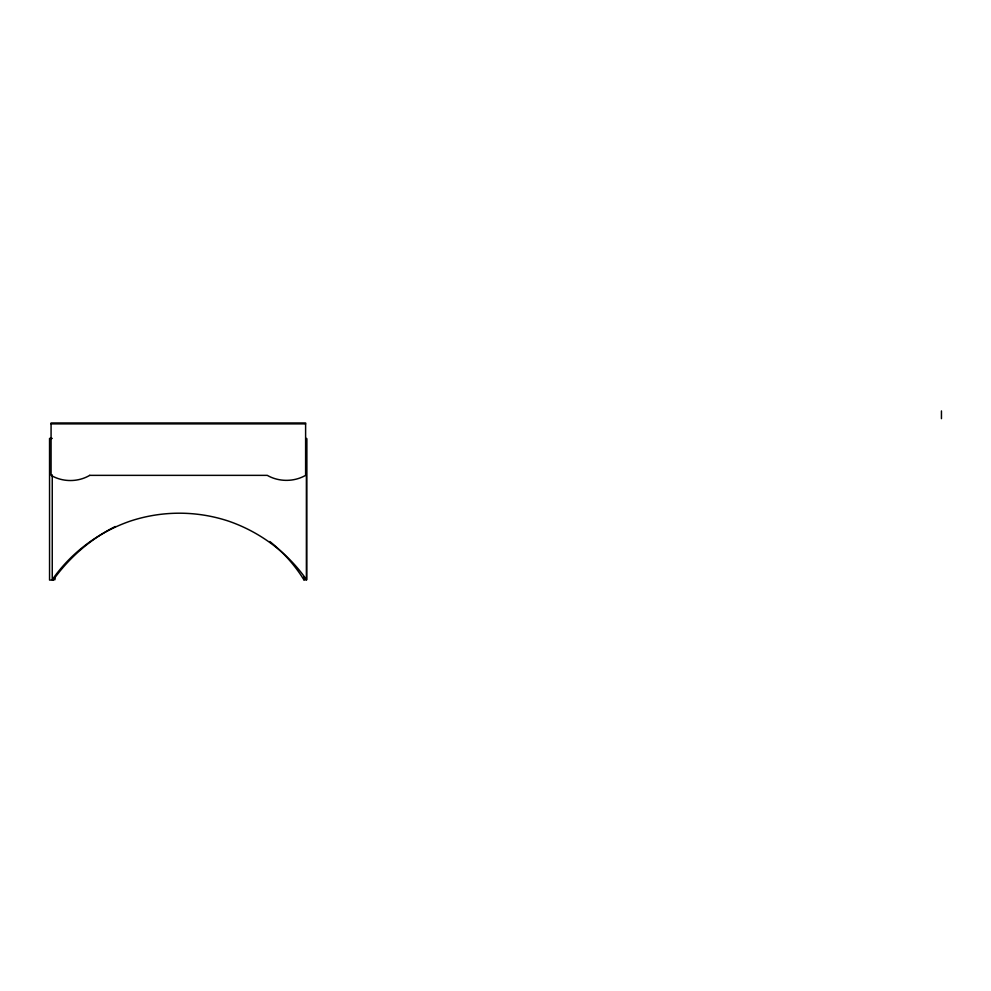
<?xml version="1.0" encoding="UTF-8"?>
<svg xmlns="http://www.w3.org/2000/svg" width="991" height="991" viewBox="0 0 991 991"><rect width="100%" height="100%" fill="white"/><g stroke="black" fill="none" stroke-linecap="round" stroke-linejoin="round"><path stroke-width="1.49" d="M53.142 580.069C69.184 557.599 90.602 538.931 115.278 526.518M51.074 423.875L305.612 423.875M52.25 438.418L49.55 438.418L49.55 580.069L52.25 580.069L52.25 474.875M269.837 541.52C283.24 552.235 294.946 565.229 303.927 579.859L306.615 579.859L306.615 438.579M941.45 410.931L941.45 418.66M306.516 438.418L306.516 579.71C287.551 552.482 259.964 531.969 228.636 521.155A156.491 156.491 0 0 0 130.131 521.155C98.803 531.969 71.216 552.482 52.25 579.71L54.939 579.71L54.939 576.626M303.927 576.787L303.927 579.859M89.723 475.358C78.041 482.258 62.755 482.258 51.074 475.358L51.074 422.971L305.612 422.971L305.612 475.358C293.955 482.022 278.917 482.022 267.26 475.358L89.723 475.358"/></g></svg>
